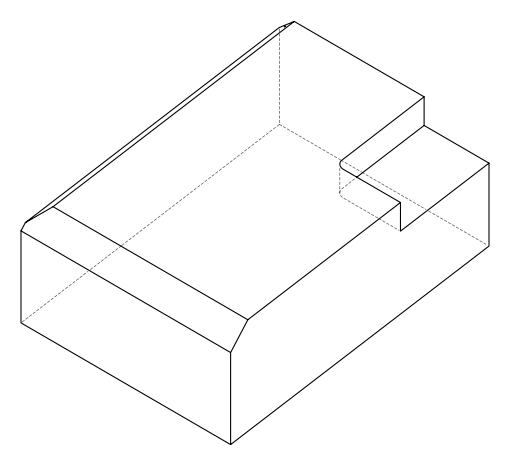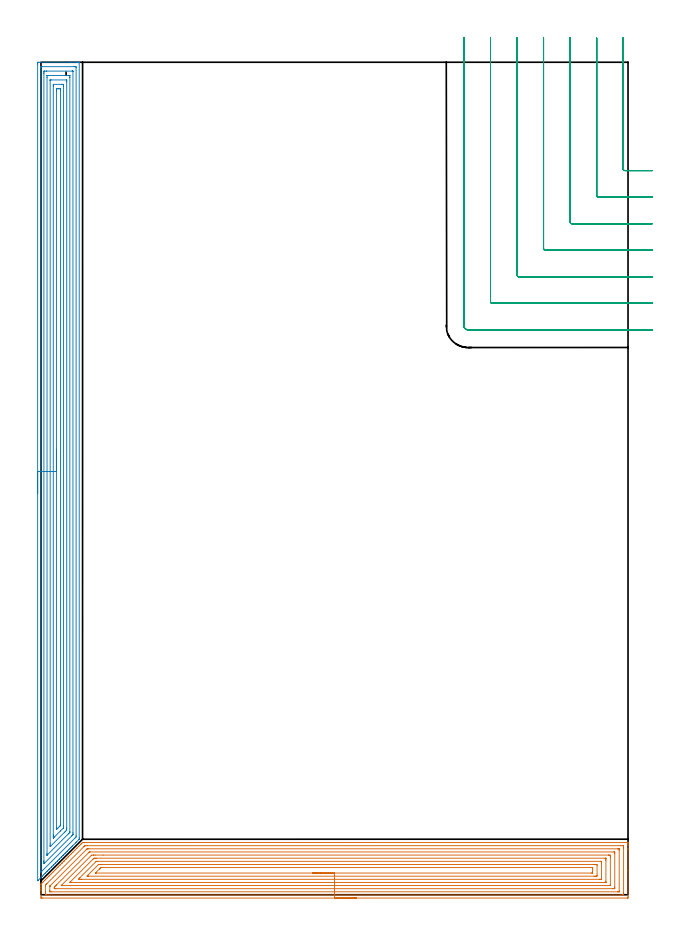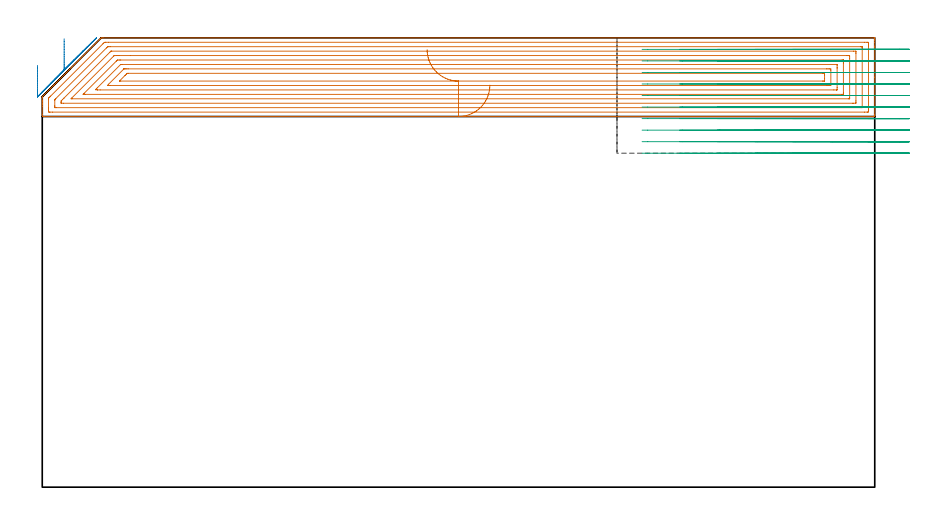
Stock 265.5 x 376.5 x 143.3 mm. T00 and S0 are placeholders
(PLAN: 3 operations, 1 tool changes, 61.9 min)
(1 AREA_MILL | FG_CHAMFER_SURFACE | UGT0205_001 | 19.06 min | 83578 mm3)
(2 AREA_MILL_1 | FG_CHAMFER_SURFACE_1 | UGT0205_001 | 20.54 min | 63260 mm3)
(3 MILL_CORNER_NOTCH_RECTANGULAR | CORNER_NOTCH_RECTANGULAR | NXT0201_012 | Follow Part, ap 4, ae 75% | 22.29 min | 389475 mm3)
(TOOL UGT0205_001 | Chamfer Mill 20 x 3 x 45 deg. | D20 FL50 Z2)
(TOOL NXT0201_012 | ENDMILL 16mm [2P460-1600-NA 1630] | D16 FL38 Z6)
(OP 1 AREA_MILL)
G17 G21 G94 G90
T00 M6
G54
G17 G0 G90 X142.75 Y-1.5 S1061 M3
G43 Z153.3 H0
Z128.2
G94 G1 X142.712 Z127.328 F250.
X142.598 Z126.464
X142.409 Z125.612
X142.147 Z124.78
X141.813 Z123.974
X141.41 Z123.2
X140.942 Z122.464
X140.41 Z121.772
X139.821 Z121.129
X139.178 Z120.54
X138.486 Z120.008
X137.75 Z119.54
X136.976 Z119.137
X136.17 Z118.803
X135.338 Z118.541
X134.486 Z118.352
X133.622 Z118.238
X132.75 Z118.2
X0.611
X0.062 Y-1.494 Z118.203
X0.008 Y-1.491 Z118.205
X0. Y-0.947 Z118.749
Y1.719 Z121.413
Y2.28 Z121.977
Y2.607 Z122.304
Y3.169 Z122.865
Y3.496 Z123.191
Y4.503 Z124.202
X0.01 Y4.803 Z124.501
X0.033 Y4.829 Z124.528
X0.164 Y4.964 Z124.663
X0.611 Y5.412 Z125.109
X0.767 Y5.57 Z125.265
X1.057 Y5.857 Z125.557
X1.656 Y6.458 Z126.154
X1.95 Y6.75 Z126.45
X2.545 Y7.347 Z127.043
X2.843 Y7.643 Z127.343
X3.434 Y8.236 Z127.931
X3.725 Y8.525 Z128.225
X3.736 Y8.536 Z128.236
X4.322 Y9.124 Z128.82
X4.652 Y9.452 Z129.152
X5.211 Y10.013 Z129.709
X5.558 Y10.358 Z130.058
X6.1 Y10.902 Z130.598
X6.464 Y11.264 Z130.963
X6.989 Y11.791 Z131.487
X7.583 Y12.383 Z132.082
X7.753 Y12.555 Z132.252
X7.878 Y12.679 Z132.376
X8.471 Y13.272 Z132.971
X8.646 Y13.448 Z133.145
X8.766 Y13.568 Z133.265
X9.36 Y14.16 Z133.86
X9.539 Y14.34 Z134.038
X9.655 Y14.457 Z134.153
X10.249 Y15.049 Z134.749
X10.432 Y15.233 Z134.931
X10.544 Y15.345 Z135.042
X11.138 Y15.938 Z135.637
X11.325 Y16.126 Z135.824
X11.433 Y16.234 Z135.931
X12.026 Y16.826 Z136.526
X12.218 Y17.019 Z136.716
X12.321 Y17.123 Z136.82
X12.915 Y17.715 Z137.415
X13.507 Y18.308 Z138.006
X13.804 Y18.604 Z138.304
X14.45 Y19.25 Z138.949
X15.342 Y20.143 Z139.842
X16.235 Y21.036 Z140.735
X17.128 Y21.929 Z141.628
X18.021 Y22.821 Z142.52
X18.235 Y23.035 Z142.735
X18.692 Y23.492 Z143.192
X18.805 Y23.601 Z143.282
X19.36 Y23.6 Z143.3
X265.336
X265.49 Y23.597 Z143.288
X265.493 Y23.562 Z143.253
X265.5 Y23.193 Z142.893
Y22.813 Z142.512
Y22.159 Z141.854
Y20.943 Z140.64
Y20.381 Z140.075
Y11.05 Z130.747
Y-0.947 Z118.75
X265.498 Y-1.23 Z118.467
X265.49 Y-1.492 Z118.206
X265.228 Y-1.499 Z118.199
X132.75 Y-1.5 Z118.2
Y-0.086 Z119.614
X3.317
X2.423 Y-0.085 Z119.615
X2.396 Y-0.084 Z119.616
X2.01 Y-0.059 Z119.641
X2.003 Y0.333 Z120.033
X2.001 Y0.83 Z120.53
X2. Y1.225 Z120.925
Y3.891 Z123.591
X2.001 Y4.138 Z123.838
X2.004 Y4.261 Z123.961
X2.009 Y4.322 Z124.022
X2.013 Y4.351 Z124.051
X2.042 Y4.385 Z124.085
X2.216 Y4.564 Z124.264
X2.396 Y4.747 Z124.447
X2.66 Y5.011 Z124.711
X19.36 Y21.71 Z141.41
X19.587 Y21.932 Z141.632
X19.82 Y22.159 Z141.859
X20.228 Y22.184 Z141.884
X20.253 Y22.185 Z141.885
X21.119 Y22.186 Z141.886
X262.184
X263.078 Y22.185 Z141.885
X263.104 Y22.183 Z141.883
X263.49 Y22.159 Z141.859
X263.497 Y21.767 Z141.467
X263.499 Y21.27 Z140.97
X263.5 Y20.875 Z140.575
X263.499 Y0.83 Z120.53
X263.498 Y0.438 Z120.138
X263.49 Y-0.059 Z119.641
X263.129 Y-0.084 Z119.616
X263.104
X262.238 Y-0.086 Z119.614
X132.75
Y1.328 Z121.028
X4.574 Y1.329 Z121.029
X4.182 Y1.33 Z121.03
X4.052 Y1.333 Z121.033
X4.014 Y1.335 Z121.035
X4.008 Y1.417 Z121.117
X4.003 Y1.538 Z121.238
X4.001 Y1.719 Z121.419
X4. Y1.9 Z121.6
X4.001 Y3.676 Z123.376
X4.008 Y3.858 Z123.558
X4.013 Y3.902 Z123.602
X4.026 Y3.921 Z123.621
X4.066 Y3.964 Z123.664
X4.182 Y4.083 Z123.783
X4.333 Y4.234 Z123.934
X20.481 Y20.381 Z140.081
X20.817 Y20.709 Z140.409
X20.865 Y20.754 Z140.454
X20.951 Y20.764 Z140.464
X21.146 Y20.767 Z140.467
X21.647 Y20.771 Z140.471
X260.926
X261.318 Y20.769 Z140.469
X261.448 Y20.767 Z140.467
X261.486 Y20.765 Z140.465
X261.492 Y20.683 Z140.383
X261.497 Y20.562 Z140.262
X261.499 Y20.381 Z140.081
X261.5 Y20.2 Z139.9
X261.499 Y1.719 Z121.419
X261.498 Y1.539 Z121.239
X261.49 Y1.357 Z121.057
X261.481 Y1.335 Z121.035
X261.464 Y1.332 Z121.032
X261.416 Y1.33 Z121.03
X261.318 Y1.329 Z121.029
X260.817 Y1.328 Z121.028
X132.75
Y2.743 Z122.443
X6.724
X6.078 Y2.75 Z122.45
X6.01 Y2.756 Z122.456
X6.007 Y2.852 Z122.552
X6.006 Y3.056 Z122.756
X6.012 Y3.452 Z123.152
X6.053 Y3.496 Z123.196
X6.453 Y3.902 Z123.602
X6.861 Y4.312 Z124.012
X6.897 Y4.349 Z124.049
X21.595 Y19.046 Z138.746
X21.744 Y19.193 Z138.893
X21.866 Y19.309 Z139.009
X21.904 Y19.343 Z139.043
X21.946 Y19.35 Z139.05
X22.039 Y19.354 Z139.054
X22.175 Y19.356 Z139.056
X258.776
X259.424 Y19.35 Z139.05
X259.49 Y19.344 Z139.044
X259.494 Y19.248 Z138.948
X259.498 Y19.044 Z138.744
X259.5 Y18.636 Z138.336
Y3.496 Z123.196
X259.498 Y3.068 Z122.768
X259.494 Y2.854 Z122.554
X259.49 Y2.753 Z122.453
X259.39 Y2.749 Z122.449
X258.639 Y2.743 Z122.443
X258.503
X132.75
Y4.157 Z123.857
X9.539 Y4.158 Z123.858
X9.31 Y4.16 Z123.86
X9.176 Y4.164 Z123.864
X9.308 Y4.306 Z124.006
X9.384 Y4.385 Z124.085
X22.714 Y17.715 Z137.415
X22.823 Y17.823 Z137.523
X22.932 Y17.927 Z137.627
X23.598 Y17.94 Z137.64
X23.824 Y17.942 Z137.642
X24.488 Y17.943 Z137.643
X28.101
X256.625
X256.854 Y17.941 Z137.641
X257.082 Y17.937 Z137.637
X257.49 Y17.923 Z137.623
X257.494 Y17.715 Z137.415
X257.5 Y17.072 Z136.772
Y4.385 Z124.085
X257.498 Y4.224 Z123.924
X257.495 Y4.184 Z123.884
X257.491 Y4.169 Z123.869
X257.463 Y4.164 Z123.864
X257.312 Y4.159 Z123.859
X257.083 Y4.157 Z123.857
X132.75
Y5.571 Z125.271
X13.704
X13.23 Y5.574 Z125.274
X13.11 Y5.576 Z125.276
X13.043 Y5.578 Z125.278
X13.076 Y5.624 Z125.324
X13.083 Y5.634 Z125.334
X13.11 Y5.663 Z125.363
X13.361 Y5.913 Z125.613
X23.605 Y16.156 Z135.856
X23.824 Y16.373 Z136.073
X23.98 Y16.52 Z136.22
X24.129 Y16.523 Z136.223
X24.717 Y16.528 Z136.228
X25.016 Y16.529 Z136.229
X255.068 Y16.528 Z136.228
X255.369 Y16.527 Z136.227
X255.448 Y16.524 Z136.224
X255.482 Y16.522 Z136.222
X255.49 Y16.507 Z136.207
X255.496 Y16.4 Z136.1
X255.499 Y15.938 Z135.638
X255.5 Y15.508 Z135.208
X255.499 Y6.162 Z125.862
X255.497 Y5.735 Z125.435
X255.49 Y5.59 Z125.29
X255.486 Y5.577 Z125.277
X255.475 Y5.575 Z125.275
X255.439 Y5.573 Z125.273
X255.365 Y5.572 Z125.272
X255.068 Y5.571 Z125.271
X132.75
Y6.985 Z126.685
X18.467
X17.637 Y6.989 Z126.689
X17.575 Y6.992 Z126.692
X16.96 Y7.051 Z126.751
X17.263 Y7.361 Z127.061
X17.575 Y7.677 Z127.377
X24.947 Y15.049 Z134.749
X24.987 Y15.087 Z134.787
X25.007 Y15.103 Z134.803
X25.015 Y15.107 Z134.807
X25.083 Y15.11 Z134.81
X25.347 Y15.114 Z134.814
X25.478 Y15.115 Z134.815
X253.282 Y15.114 Z134.814
X253.348 Y15.112 Z134.812
X253.472 Y15.108 Z134.808
X253.49 Y15.049 Z134.749
X253.496 Y14.836 Z134.536
X253.499 Y14.16 Z133.86
X253.5 Y13.944 Z133.644
X253.499 Y7.724 Z127.424
X253.492 Y7.051 Z126.751
X253.49 Y7.003 Z126.703
X253.413 Y6.992 Z126.692
X253.346 Y6.988 Z126.688
X253.282 Y6.986 Z126.686
X252.455 Y6.985 Z126.685
X132.75
Y8.399 Z128.099
X21.576 Y8.4 Z128.1
X21.417 Y8.402 Z128.102
X21.146 Y8.407 Z128.107
X20.778 Y8.419 Z128.119
X21.16 Y8.814 Z128.514
X25.913 Y13.565 Z133.265
X25.998 Y13.649 Z133.349
X26.035 Y13.681 Z133.381
X26.05 Y13.692 Z133.392
X26.078 Y13.694 Z133.394
X26.503 Y13.699 Z133.399
X26.965 Y13.7 Z133.4
X27.396
X250.173
X250.604 Y13.699 Z133.399
X251.069 Y13.697 Z133.397
X251.497 Y13.693 Z133.393
X251.5 Y13.272 Z132.972
Y8.828 Z128.528
X251.497 Y8.407 Z128.107
X251.032 Y8.402 Z128.102
X250.604 Y8.4 Z128.1
X250.142
X132.75 Y8.399 Z128.099
Y9.814 Z129.514
X25.036
X24.717 Y9.815 Z129.515
X24.618 Y9.816 Z129.516
X24.616 Y9.817 Z129.517
Y9.818 Z129.518
X24.619 Y9.822 Z129.522
X24.717 Y9.921 Z129.621
X26.396 Y11.6 Z131.3
X26.503 Y11.707 Z131.407
X26.845 Y12.042 Z131.742
X27.034 Y12.226 Z131.926
X27.102 Y12.279 Z131.979
X27.493 Y12.286 Z131.986
X248.916
X249.25 Y12.283 Z131.983
X249.417 Y12.28 Z131.98
X249.49 Y12.278 Z131.978
X249.492 Y12.22 Z131.92
X249.499 Y11.705 Z131.405
Y10.606 Z130.306
X249.496 Y9.931 Z129.631
X249.49 Y9.832 Z129.532
X249.483 Y9.82 Z129.52
X249.464 Y9.818 Z129.518
X249.415 Y9.816 Z129.516
X249.216 Y9.814 Z129.514
X248.818
X132.75
X131.878 Z129.552
X131.014 Z129.666
X130.162 Z129.854
X129.33 Z130.117
X128.524 Z130.451
X127.75 Z130.853
X127.014 Z131.322
X126.322 Z131.853
X125.679 Z132.443
X125.09 Z133.086
X124.558 Z133.778
X124.09 Z134.514
X123.687 Z135.288
X123.353 Z136.094
X123.091 Z136.926
X122.902 Z137.777
X122.788 Z138.642
X122.75 Z139.514
G0 Z153.3
M5
M2
(OP 2 AREA_MILL_1)
G17 G21 G94 G90
T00 M6
G54
G17 G0 G90 X-1.5 Y181.4 S1061 M3
G43 Z153.3 H0
Z134.5
G94 G1 Y181.438 Z133.628 F250.
Y181.552 Z132.764
Y181.741 Z131.912
Y182.003 Z131.08
Y182.337 Z130.274
Y182.74 Z129.5
Y183.208 Z128.764
Y183.739 Z128.072
Y184.329 Z127.429
Y184.972 Z126.84
Y185.664 Z126.308
Y186.4 Z125.84
Y187.174 Z125.437
Y187.98 Z125.103
Y188.812 Z124.841
Y189.663 Z124.652
Y190.528 Z124.538
Y191.4 Z124.5
Y375.522
X-1.499 Y375.882 Z124.501
X-1.494 Y376.409 Z124.503
X-1.492 Y376.492 Z124.506
X-0.97 Y376.5 Z125.027
X13.495 Z139.491
X15.883 Z141.878
X16.565 Z142.565
X16.893 Z142.893
X17.268 Y376.493 Z143.26
X17.297 Y376.49 Z143.288
X17.3 Y376.328 Z143.3
Y25.679
Y25.105 Z143.284
X17.215 Y25.015 Z143.215
X16.093 Y23.892 Z142.091
X15.646 Y23.446 Z141.645
X14.307 Y22.106 Z140.304
X13.859 Y21.659 Z139.858
X13.413 Y21.212 Z139.411
X12.966 Y20.765 Z138.965
X12.52 Y20.319 Z138.518
X11.975 Y19.774 Z137.974
X11.744 Y19.542 Z137.741
X11.627 Y19.425 Z137.624
X11.1 Y18.9 Z137.099
X10.857 Y18.655 Z136.853
X10.733 Y18.532 Z136.731
X10.226 Y18.025 Z136.225
X9.97 Y17.768 Z135.966
X9.84 Y17.639 Z135.837
X9.351 Y17.151 Z135.351
X9.083 Y16.881 Z135.079
X8.477 Y16.277 Z134.477
X8.196 Y15.994 Z134.191
X7.608 Y15.408 Z133.608
X7.309 Y15.106 Z133.304
X6.717 Y14.517 Z132.717
X6.422 Y14.219 Z132.417
X5.819 Y13.618 Z131.818
X5.535 Y13.332 Z131.529
X4.925 Y12.725 Z130.925
X4.648 Y12.445 Z130.642
X3.957 Y11.757 Z129.957
X3.587 Y11.385 Z129.583
X3.044 Y10.844 Z129.044
X2.694 Y10.492 Z128.69
X2.131 Y9.931 Z128.131
X1.8 Y9.598 Z127.796
X1.218 Y9.018 Z127.218
X0.508 Y8.308 Z126.507
X-1.328 Y6.471 Z124.67
X-1.414 Y6.388 Z124.584
X-1.491 Y6.314 Z124.505
X-1.498 Y6.429 Z124.502
X-1.499 Y6.471 Z124.501
X-1.5 Y191.4 Z124.5
X-0.086 Z125.914
Y374.095
X-0.083 Y374.49 Z125.917
X0.403 Y374.499 Z126.403
X14.996 Y374.5 Z140.996
X15.482 Y374.499 Z141.482
X15.883 Y374.49 Z141.883
X15.886 Y374.095 Z141.886
Y26.572
X15.883 Y26.145 Z141.883
X15.655 Y25.909 Z141.655
X15.429 Y25.679 Z141.429
X0.242 Y10.492 Z126.242
X0.077 Y10.33 Z126.077
X-0.083 Y10.178 Z125.917
X-0.086 Y10.492 Z125.914
Y10.494
Y191.4
X1.328 Z127.328
X1.329 Y371.415 Z127.329
X1.33 Y371.778 Z127.33
X1.334 Y372.308 Z127.334
X1.336 Y372.481 Z127.336
X1.506 Y372.494 Z127.506
X1.691 Y372.497 Z127.691
X2.387 Y372.5 Z128.387
X2.578 Z128.578
X14.109 Y372.499 Z140.109
X14.3 Y372.497 Z140.3
X14.426 Y372.492 Z140.426
X14.465 Y372.489 Z140.465
X14.467 Y372.473 Z140.467
X14.469 Y372.43 Z140.469
X14.471 Y372.308 Z140.471
Y27.995
X14.469 Y27.466 Z140.469
X14.467 Y27.284 Z140.467
X14.465 Y27.196 Z140.465
X14.431 Y27.142 Z140.431
X14.109 Y26.811 Z140.109
X13.991 Y26.691 Z139.991
X1.365 Y14.065 Z127.365
X1.351 Y14.056 Z127.351
X1.344 Y14.053 Z127.344
X1.335 Y14.065 Z127.335
X1.334 Y14.097 Z127.334
X1.33 Y14.429 Z127.33
X1.329 Y14.959 Z127.329
X1.328 Y15.323 Z127.328
Y191.4
X2.743 Z128.743
Y369.628
X2.745 Y370.353 Z128.745
X2.748 Y370.458 Z128.748
X2.749 Y370.483 Z128.749
X2.763 Y370.49 Z128.763
X2.816 Y370.493 Z128.816
X3.032 Y370.497 Z129.032
X3.465 Y370.5 Z129.465
X12.335 Z138.335
X12.775 Y370.498 Z138.775
X12.984 Y370.494 Z138.984
X13.035 Y370.49 Z139.035
X13.051 Y370.487 Z139.051
X13.052 Y370.47 Z139.052
X13.054 Y370.401 Z139.054
X13.057 Y369.794 Z139.057
Y369.628
Y28.526
X13.055 Y28.359 Z139.055
X13.053 Y28.269 Z139.053
X13.05 Y28.227 Z139.05
X13.03 Y28.19 Z139.03
X12.915 Y28.07 Z138.915
X12.77 Y27.921 Z138.77
X12.335 Y27.484 Z138.335
X2.91 Y18.059 Z128.91
X2.833 Y17.985 Z128.833
X2.765 Y17.922 Z128.765
X2.751 Y17.911 Z128.751
X2.748 Y17.932 Z128.748
X2.746 Y17.993 Z128.746
X2.743 Y18.366 Z128.743
Y18.532
Y191.4
X4.157 Z130.157
Y368.234
X4.159 Y368.365 Z130.159
X4.162 Y368.469 Z130.162
X4.165 Y368.492 Z130.165
X4.169 Y368.494 Z130.169
X4.188 Y368.497 Z130.188
X4.352 Y368.499 Z130.352
X4.585 Y368.5 Z130.585
X11.448 Y368.499 Z137.448
X11.542 Y368.498 Z137.542
X11.599 Y368.494 Z137.599
X11.628 Y368.49 Z137.628
X11.636 Y368.478 Z137.636
X11.638 Y368.43 Z137.638
X11.642 Y368.038 Z137.642
X11.643 Y367.841 Z137.643
Y367.645
X11.642 Y30.146 Z137.642
Y29.951
X11.636 Y29.253 Z137.636
X11.546 Y29.154 Z137.546
X11.448 Y29.05 Z137.448
X11.105 Y28.704 Z137.105
X10.761 Y28.359 Z136.761
X4.429 Y22.028 Z130.429
X4.352 Y21.954 Z130.352
X4.271 Y21.881 Z130.271
X4.163 Y21.795 Z130.163
X4.161 Y21.909 Z130.161
X4.158 Y22.106 Z130.158
X4.157 Y22.302 Z130.157
Y22.999
Y191.4
X5.571 Z131.571
Y365.72
X5.573 Y366.055 Z131.573
X5.576 Y366.334 Z131.576
X5.578 Y366.471 Z131.578
X5.586 Y366.49 Z131.586
X5.621 Y366.494 Z131.621
X5.685 Y366.498 Z131.685
X9.232 Y366.5 Z135.232
X9.674 Y366.499 Z135.674
X10.123 Y366.496 Z136.123
X10.21 Y366.49 Z136.21
X10.222 Y366.396 Z136.222
X10.225 Y366.055 Z136.225
X10.228 Y365.496 Z136.228
Y31.039
X10.225 Y30.484 Z136.225
X10.222 Y30.314 Z136.222
X10.219 Y30.278 Z136.219
X10.188 Y30.244 Z136.188
X10.097 Y30.146 Z136.097
X8.787 Y28.835 Z134.787
X6.126 Y26.174 Z132.126
X5.879 Y25.928 Z131.879
X5.627 Y25.679 Z131.627
X5.612 Y25.671 Z131.612
X5.578 Y25.679 Z131.578
X5.577 Y25.754 Z131.577
X5.572 Y26.237 Z131.572
X5.571 Y26.572 Z131.571
Y27.131
Y191.4
X6.985 Z132.985
Y363.374
X6.988 Y364.268 Z132.988
X6.989 Y364.292 Z132.989
X7.013 Y364.49 Z133.013
X7.671 Y364.498 Z133.671
X7.9 Y364.499 Z133.9
X8.56 Y364.496 Z134.56
X8.787 Y364.49 Z134.787
X8.811 Y364.268 Z134.811
X8.813 Y364.242 Z134.813
X8.815 Y363.374 Z134.815
X8.814 Y31.933 Z134.814
X8.813 Y31.906 Z134.813
X8.787 Y31.296 Z134.787
X8.662 Y31.165 Z134.662
X8.541 Y31.039 Z134.541
X7.648 Y30.146 Z133.648
X7.327 Y29.83 Z133.327
X7.013 Y29.522 Z133.013
X6.987 Y30.146 Z132.987
X6.986 Y30.173 Z132.986
X6.985 Y191.4 Z132.985
Y192.271 Z133.023
Y193.136 Z133.137
Y193.988 Z133.326
Y194.82 Z133.588
Y195.626 Z133.922
Y196.4 Z134.325
Y197.136 Z134.794
Y197.828 Z135.325
Y198.471 Z135.914
Y199.06 Z136.557
Y199.591 Z137.25
Y200.06 Z137.985
Y200.463 Z138.759
Y200.797 Z139.565
Y201.059 Z140.397
Y201.248 Z141.249
Y201.362 Z142.114
Y201.4 Z142.985
G0 Z153.3
M5
M2
(OP 3 MILL_CORNER_NOTCH_RECTANGULAR)
G17 G21 G94 G90
T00 M6
G54
G17 G0 G90 X263.3 Y387.5 S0 M3
G43 Z153.3 H1
Z139.62
G94 G1 Y384.5 F250.
Y328.294 F500.
G3 X264.094 Y327.5 R0.8
G1 X273.5
X276.5 F250.
G0 Z153.3
X251.3 Y387.5
Z139.62
G1 Y384.5
Y316.294 F500.
G3 X252.094 Y315.5 R0.8
G1 X273.5
X276.5 F250.
G0 Z153.3
X239.3 Y387.5
Z139.62
G1 Y384.5
Y304.295 F500.
G3 X240.095 Y303.5 R0.8
G1 X273.5
X276.5 F250.
G0 Z153.3
X227.3 Y387.5
Z139.62
G1 Y384.5
Y292.295 F500.
G3 X228.095 Y291.5 R0.8
G1 X273.5
X276.5 F250.
G0 Z153.3
X215.3 Y387.5
Z139.62
G1 Y384.5
Y280.296 F500.
G3 X216.096 Y279.5 R0.8
G1 X273.5
X276.5 F250.
G0 Z153.3
X203.3 Y387.5
Z139.62
G1 Y384.5
Y268.296 F500.
G3 X204.096 Y267.5 R0.8
G1 X273.5
X276.5 F250.
G0 Z153.3
X191.3 Y387.5
Z139.62
G1 Y384.5
Y257.3 F500.
G3 X193.1 Y255.5 R1.8
G1 X273.5
X276.5 F250.
G0 Z153.3
X263.3 Y387.5
Z135.94
G1 Y384.5
Y328.294 F500.
G3 X264.094 Y327.5 R0.8
G1 X273.5
X276.5 F250.
G0 Z153.3
X251.3 Y387.5
Z135.94
G1 Y384.5
Y316.294 F500.
G3 X252.094 Y315.5 R0.8
G1 X273.5
X276.5 F250.
G0 Z153.3
X239.3 Y387.5
Z135.94
G1 Y384.5
Y304.295 F500.
G3 X240.095 Y303.5 R0.8
G1 X273.5
X276.5 F250.
G0 Z153.3
X227.3 Y387.5
Z135.94
G1 Y384.5
Y292.295 F500.
G3 X228.095 Y291.5 R0.8
G1 X273.5
X276.5 F250.
G0 Z153.3
X215.3 Y387.5
Z135.94
G1 Y384.5
Y280.296 F500.
G3 X216.096 Y279.5 R0.8
G1 X273.5
X276.5 F250.
G0 Z153.3
X203.3 Y387.5
Z135.94
G1 Y384.5
Y268.296 F500.
G3 X204.096 Y267.5 R0.8
G1 X273.5
X276.5 F250.
G0 Z153.3
X191.3 Y387.5
Z135.94
G1 Y384.5
Y257.3 F500.
G3 X193.1 Y255.5 R1.8
G1 X273.5
X276.5 F250.
G0 Z153.3
X263.3 Y387.5
Z132.26
G1 Y384.5
Y328.294 F500.
G3 X264.094 Y327.5 R0.8
G1 X273.5
X276.5 F250.
G0 Z153.3
X251.3 Y387.5
Z132.26
G1 Y384.5
Y316.294 F500.
G3 X252.094 Y315.5 R0.8
G1 X273.5
X276.5 F250.
G0 Z153.3
X239.3 Y387.5
Z132.26
G1 Y384.5
Y304.295 F500.
G3 X240.095 Y303.5 R0.8
G1 X273.5
X276.5 F250.
G0 Z153.3
X227.3 Y387.5
Z132.26
G1 Y384.5
Y292.295 F500.
G3 X228.095 Y291.5 R0.8
G1 X273.5
X276.5 F250.
G0 Z153.3
X215.3 Y387.5
Z132.26
G1 Y384.5
Y280.296 F500.
G3 X216.096 Y279.5 R0.8
G1 X273.5
X276.5 F250.
G0 Z153.3
X203.3 Y387.5
Z132.26
G1 Y384.5
Y268.296 F500.
G3 X204.096 Y267.5 R0.8
G1 X273.5
X276.5 F250.
G0 Z153.3
X191.3 Y387.5
Z132.26
G1 Y384.5
Y257.3 F500.
G3 X193.1 Y255.5 R1.8
G1 X273.5
X276.5 F250.
G0 Z153.3
X263.3 Y387.5
Z128.58
G1 Y384.5
Y328.294 F500.
G3 X264.094 Y327.5 R0.8
G1 X273.5
X276.5 F250.
G0 Z153.3
X251.3 Y387.5
Z128.58
G1 Y384.5
Y316.295 F500.
G3 X252.095 Y315.5 R0.8
G1 X273.5
X276.5 F250.
G0 Z153.3
X239.3 Y387.5
Z128.58
G1 Y384.5
Y304.295 F500.
G3 X240.095 Y303.5 R0.8
G1 X273.5
X276.5 F250.
G0 Z153.3
X227.3 Y387.5
Z128.58
G1 Y384.5
Y292.295 F500.
G3 X228.095 Y291.5 R0.8
G1 X273.5
X276.5 F250.
G0 Z153.3
X215.3 Y387.5
Z128.58
G1 Y384.5
Y280.296 F500.
G3 X216.096 Y279.5 R0.8
G1 X273.5
X276.5 F250.
G0 Z153.3
X203.3 Y387.5
Z128.58
G1 Y384.5
Y268.296 F500.
G3 X204.096 Y267.5 R0.8
G1 X273.5
X276.5 F250.
G0 Z153.3
X191.3 Y387.5
Z128.58
G1 Y384.5
Y257.3 F500.
G3 X193.1 Y255.5 R1.8
G1 X273.5
X276.5 F250.
G0 Z153.3
X263.3 Y387.5
Z124.9
G1 Y384.5
Y328.294 F500.
G3 X264.094 Y327.5 R0.8
G1 X273.5
X276.5 F250.
G0 Z153.3
X251.3 Y387.5
Z124.9
G1 Y384.5
Y316.294 F500.
G3 X252.094 Y315.5 R0.8
G1 X273.5
X276.5 F250.
G0 Z153.3
X239.3 Y387.5
Z124.9
G1 Y384.5
Y304.295 F500.
G3 X240.095 Y303.5 R0.8
G1 X273.5
X276.5 F250.
G0 Z153.3
X227.3 Y387.5
Z124.9
G1 Y384.5
Y292.295 F500.
G3 X228.095 Y291.5 R0.8
G1 X273.5
X276.5 F250.
G0 Z153.3
X215.3 Y387.5
Z124.9
G1 Y384.5
Y280.296 F500.
G3 X216.096 Y279.5 R0.8
G1 X273.5
X276.5 F250.
G0 Z153.3
X203.3 Y387.5
Z124.9
G1 Y384.5
Y268.296 F500.
G3 X204.096 Y267.5 R0.8
G1 X273.5
X276.5 F250.
G0 Z153.3
X191.3 Y387.5
Z124.9
G1 Y384.5
Y257.3 F500.
G3 X193.1 Y255.5 R1.8
G1 X273.5
X276.5 F250.
G0 Z153.3
X263.3 Y387.5
Z121.22
G1 Y384.5
Y328.294 F500.
G3 X264.094 Y327.5 R0.8
G1 X273.5
X276.5 F250.
G0 Z153.3
X251.3 Y387.5
Z121.22
G1 Y384.5
Y316.294 F500.
G3 X252.094 Y315.5 R0.8
G1 X273.5
X276.5 F250.
G0 Z153.3
X239.3 Y387.5
Z121.22
G1 Y384.5
Y304.295 F500.
G3 X240.095 Y303.5 R0.8
G1 X273.5
X276.5 F250.
G0 Z153.3
X227.3 Y387.5
Z121.22
G1 Y384.5
Y292.295 F500.
G3 X228.095 Y291.5 R0.8
G1 X273.5
X276.5 F250.
G0 Z153.3
X215.3 Y387.5
Z121.22
G1 Y384.5
Y280.296 F500.
G3 X216.096 Y279.5 R0.8
G1 X273.5
X276.5 F250.
G0 Z153.3
X203.3 Y387.5
Z121.22
G1 Y384.5
Y268.296 F500.
G3 X204.096 Y267.5 R0.8
G1 X273.5
X276.5 F250.
G0 Z153.3
X191.3 Y387.5
Z121.22
G1 Y384.5
Y257.3 F500.
G3 X193.1 Y255.5 R1.8
G1 X273.5
X276.5 F250.
G0 Z153.3
X263.3 Y387.5
Z117.54
G1 Y384.5
Y328.294 F500.
G3 X264.094 Y327.5 R0.8
G1 X273.5
X276.5 F250.
G0 Z153.3
X251.3 Y387.5
Z117.54
G1 Y384.5
Y316.295 F500.
G3 X252.095 Y315.5 R0.8
G1 X273.5
X276.5 F250.
G0 Z153.3
X239.3 Y387.5
Z117.54
G1 Y384.5
Y304.295 F500.
G3 X240.095 Y303.5 R0.8
G1 X273.5
X276.5 F250.
G0 Z153.3
X227.3 Y387.5
Z117.54
G1 Y384.5
Y292.295 F500.
G3 X228.095 Y291.5 R0.8
G1 X273.5
X276.5 F250.
G0 Z153.3
X215.3 Y387.5
Z117.54
G1 Y384.5
Y280.296 F500.
G3 X216.096 Y279.5 R0.8
G1 X273.5
X276.5 F250.
G0 Z153.3
X203.3 Y387.5
Z117.54
G1 Y384.5
Y268.296 F500.
G3 X204.096 Y267.5 R0.8
G1 X273.5
X276.5 F250.
G0 Z153.3
X191.3 Y387.5
Z117.54
G1 Y384.5
Y257.3 F500.
G3 X193.1 Y255.5 R1.8
G1 X273.5
X276.5 F250.
G0 Z153.3
X263.3 Y387.5
Z113.86
G1 Y384.5
Y328.294 F500.
G3 X264.094 Y327.5 R0.8
G1 X273.5
X276.5 F250.
G0 Z153.3
X251.3 Y387.5
Z113.86
G1 Y384.5
Y316.295 F500.
G3 X252.095 Y315.5 R0.8
G1 X273.5
X276.5 F250.
G0 Z153.3
X239.3 Y387.5
Z113.86
G1 Y384.5
Y304.295 F500.
G3 X240.095 Y303.5 R0.8
G1 X273.5
X276.5 F250.
G0 Z153.3
X227.3 Y387.5
Z113.86
G1 Y384.5
Y292.295 F500.
G3 X228.095 Y291.5 R0.8
G1 X273.5
X276.5 F250.
G0 Z153.3
X215.3 Y387.5
Z113.86
G1 Y384.5
Y280.296 F500.
G3 X216.096 Y279.5 R0.8
G1 X273.5
X276.5 F250.
G0 Z153.3
X203.3 Y387.5
Z113.86
G1 Y384.5
Y268.296 F500.
G3 X204.096 Y267.5 R0.8
G1 X273.5
X276.5 F250.
G0 Z153.3
X191.3 Y387.5
Z113.86
G1 Y384.5
Y257.3 F500.
G3 X193.1 Y255.5 R1.8
G1 X273.5
X276.5 F250.
G0 Z153.3
X263.3 Y387.5
Z110.18
G1 Y384.5
Y328.294 F500.
G3 X264.094 Y327.5 R0.8
G1 X273.5
X276.5 F250.
G0 Z153.3
X251.3 Y387.5
Z110.18
G1 Y384.5
Y316.295 F500.
G3 X252.095 Y315.5 R0.8
G1 X273.5
X276.5 F250.
G0 Z153.3
X239.3 Y387.5
Z110.18
G1 Y384.5
Y304.295 F500.
G3 X240.095 Y303.5 R0.8
G1 X273.5
X276.5 F250.
G0 Z153.3
X227.3 Y387.5
Z110.18
G1 Y384.5
Y292.295 F500.
G3 X228.095 Y291.5 R0.8
G1 X273.5
X276.5 F250.
G0 Z153.3
X215.3 Y387.5
Z110.18
G1 Y384.5
Y280.296 F500.
G3 X216.096 Y279.5 R0.8
G1 X273.5
X276.5 F250.
G0 Z153.3
X203.3 Y387.5
Z110.18
G1 Y384.5
Y268.296 F500.
G3 X204.096 Y267.5 R0.8
G1 X273.5
X276.5 F250.
G0 Z153.3
X191.3 Y387.5
Z110.18
G1 Y384.5
Y257.3 F500.
G3 X193.1 Y255.5 R1.8
G1 X273.5
X276.5 F250.
G0 Z153.3
X263.3 Y387.5
Z106.5
G1 Y384.5
Y328.294 F500.
G3 X264.094 Y327.5 R0.8
G1 X273.5
X276.5 F250.
G0 Z153.3
X251.3 Y387.5
Z106.5
G1 Y384.5
Y316.295 F500.
G3 X252.095 Y315.5 R0.8
G1 X273.5
X276.5 F250.
G0 Z153.3
X239.3 Y387.5
Z106.5
G1 Y384.5
Y304.295 F500.
G3 X240.095 Y303.5 R0.8
G1 X273.5
X276.5 F250.
G0 Z153.3
X227.3 Y387.5
Z106.5
G1 Y384.5
Y292.295 F500.
G3 X228.095 Y291.5 R0.8
G1 X273.5
X276.5 F250.
G0 Z153.3
X215.3 Y387.5
Z106.5
G1 Y384.5
Y280.296 F500.
G3 X216.096 Y279.5 R0.8
G1 X273.5
X276.5 F250.
G0 Z153.3
X203.3 Y387.5
Z106.5
G1 Y384.5
Y268.296 F500.
G3 X204.096 Y267.5 R0.8
G1 X273.5
X276.5 F250.
G0 Z153.3
X191.3 Y387.5
Z106.5
G1 Y384.5
Y257.3 F500.
G3 X193.1 Y255.5 R1.8
G1 X273.5
X276.5 F250.
G0 Z153.3
M5
M2
